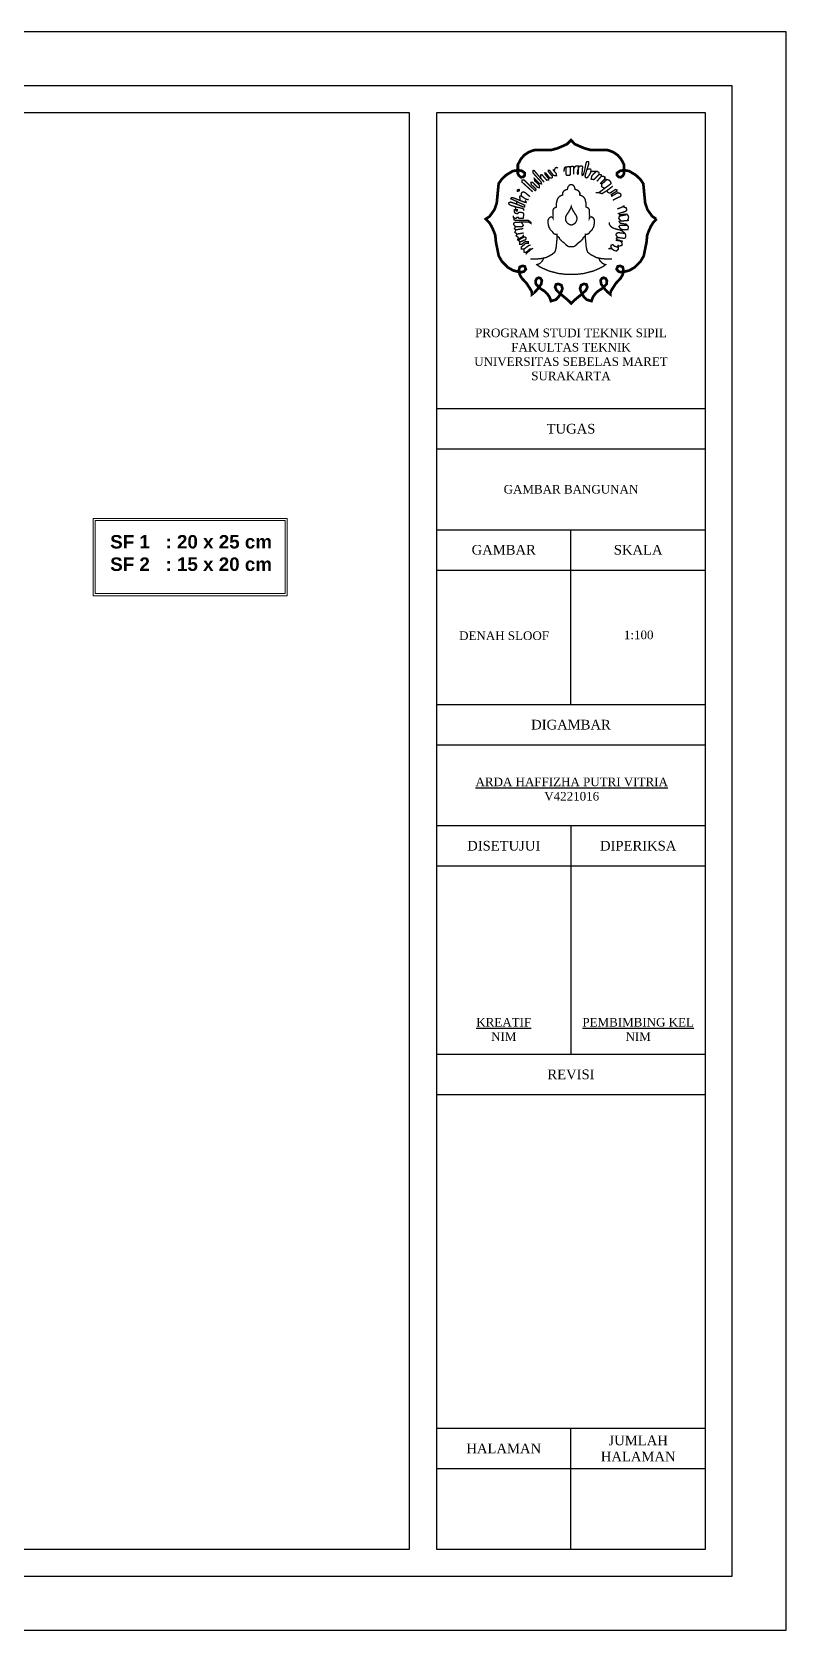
# Model space of a CAD drawing. Header units: millimetres. Extents: x -12161372 to 46643, y -9506984 to 15358.
# Drawn here: x 23374 to 24776, y 4158 to 7128 of the extents above; entities that cross this region are included whole.
import ezdxf

# ---------------------------------------------------------------- set-up
doc = ezdxf.new("R2010")
doc.units = ezdxf.units.MM
doc.layers.add('sloof', color=7, linetype='Continuous')
doc.layers.add('teks', color=255, linetype='Continuous', lineweight=5)
doc.styles.get("Standard").update_dxf_attribs({"font": 'arial.ttf'})

msp = doc.modelspace()

# ---------------------------------------------------------------- linework, layer by layer
for p, q in [((24125.942, 6427.522), (24625.942, 6427.522)), ((24125.942, 6352.522), (24625.942, 6352.522)), ((24125.942, 6202.522), (24625.942, 6202.522)), ((24375.942, 5877.522), (24375.942, 6202.522)), ((24125.942, 6127.522), (24625.942, 6127.522)), ((24125.942, 5877.522), (24625.942, 5877.522)), ((24125.942, 5802.522), (24625.942, 5802.522)), ((24125.942, 5652.522), (24625.942, 5652.522)), ((24375.942, 5652.522), (24375.942, 5227.522)), ((24125.942, 5577.522), (24625.942, 5577.522)), ((24125.942, 5227.522), (24625.942, 5227.522)), ((24125.942, 5152.522), (24625.942, 5152.522)), ((24125.942, 4532.522), (24625.942, 4532.522)), ((24375.942, 4307.522), (24375.942, 4532.522)), ((24125.942, 4457.522), (24625.942, 4457.522))]:
    msp.add_line(p, q)
for points in [[(20575.942, 4157.522), (24775.942, 4157.522), (24775.942, 7127.522), (20575.942, 7127.522)], [(20775.942, 4257.522), (24675.942, 4257.522), (24675.942, 7027.522), (20775.942, 7027.522)], [(20825.942, 4307.522), (24075.942, 4307.522), (24075.942, 6977.522), (20825.942, 6977.522)], [(24125.942, 4307.522), (24625.942, 4307.522), (24625.942, 6977.522), (24125.942, 6977.522)]]:
    msp.add_lwpolyline(points, close=True)
at = {"color": 0, "lineweight": -3}
for points, const_width in [([(24535.337, 6779.968), (24529.04, 6773.507), (24524.395, 6766.029), (24520.265, 6756.746), (24517.7, 6749.827), (24516.352, 6736.108), (24513.643, 6723.274), (24511.331, 6711.415), (24505.556, 6701.318), (24494.466, 6690.095), (24484.61, 6684.351), (24476.382, 6682.282), (24469.097, 6681.069), (24464.381, 6682.301), (24460.834, 6686.601), (24462.81, 6691.806), (24467.276, 6692.795), (24472.133, 6690.774), (24473.549, 6685.517), (24472.323, 6676.96), (24468.681, 6670.288), (24463.622, 6664.829), (24459.17, 6659.977), (24455.932, 6654.922), (24453.099, 6650.475), (24450.468, 6646.431), (24449.052, 6641.579), (24449.052, 6640.164), (24443.588, 6644.611), (24439.136, 6649.464), (24436.708, 6653.103), (24432.256, 6658.764), (24431.042, 6665.84), (24433.672, 6669.681), (24436.91, 6670.894), (24440.755, 6669.075), (24442.779, 6665.031), (24442.172, 6659.168), (24439.743, 6656.54), (24436.708, 6653.305), (24433.268, 6650.272), (24426.185, 6645.825), (24421.328, 6641.174), (24417.079, 6635.311), (24415.395, 6631.256), (24414.1, 6627.374), (24405.034, 6629.962), (24400.501, 6634.491), (24397.911, 6638.373), (24395.645, 6642.578), (24392.691, 6650.644), (24394.807, 6656.986), (24400.153, 6659.212), (24404.719, 6658.322), (24406.39, 6653.314), (24403.94, 6647.639), (24398.371, 6642.409), (24392.802, 6637.624), (24387.679, 6633.396), (24382.778, 6629.279), (24376.43, 6623.047), (24370.081, 6629.279), (24365.18, 6633.396), (24360.057, 6637.624), (24354.488, 6642.409), (24348.919, 6647.639), (24346.469, 6653.314), (24348.14, 6658.322), (24352.706, 6659.212), (24358.052, 6656.986), (24360.168, 6650.644), (24357.215, 6642.578), (24354.948, 6638.373), (24352.358, 6634.491), (24347.825, 6629.962), (24338.759, 6627.374), (24337.464, 6631.256), (24335.78, 6635.311), (24331.531, 6641.174), (24326.674, 6645.825), (24319.591, 6650.272), (24316.151, 6653.305), (24313.116, 6656.54), (24310.687, 6659.168), (24310.08, 6665.031), (24312.104, 6669.075), (24315.949, 6670.894), (24319.187, 6669.681), (24321.817, 6665.84), (24320.603, 6658.764), (24316.151, 6653.103), (24313.723, 6649.464), (24309.271, 6644.611), (24303.807, 6640.164), (24303.807, 6641.579), (24302.391, 6646.431), (24299.76, 6650.475), (24296.927, 6654.922), (24293.689, 6659.977), (24289.237, 6664.829), (24284.178, 6670.288), (24280.536, 6676.96), (24279.31, 6685.517), (24280.726, 6690.774), (24285.583, 6692.795), (24290.049, 6691.806), (24292.025, 6686.601), (24288.478, 6682.301), (24283.762, 6681.069), (24276.477, 6682.282), (24268.249, 6684.351), (24258.393, 6690.095), (24247.303, 6701.318), (24241.528, 6711.415), (24239.216, 6723.274), (24236.507, 6736.108), (24235.159, 6749.827), (24232.594, 6756.746), (24228.464, 6766.029), (24223.819, 6773.507), (24217.522, 6779.968), (24224.699, 6784.748), (24233.669, 6797.295), (24237.906, 6809.329), (24241.443, 6845.543), (24247.042, 6853.787), (24255.588, 6861.737), (24267.965, 6869.097), (24277.513, 6870.628), (24284.58, 6869.423), (24290.097, 6865.36), (24290.097, 6860.863), (24287.048, 6857.962), (24283.134, 6857.517), (24279.342, 6860.234), (24277.124, 6864.38), (24277.124, 6868.12), (24277.124, 6880.794), (24282.712, 6891.19), (24288.794, 6898.338), (24296.807, 6903.914), (24306.538, 6907.774), (24318.57, 6908.413), (24330.843, 6908.413), (24340.368, 6908.413), (24350.442, 6911.158), (24360.883, 6915.55), (24368.982, 6919.261), (24375.942, 6926.581), (24382.903, 6919.261), (24391.001, 6915.55), (24401.442, 6911.158), (24411.517, 6908.413), (24421.042, 6908.413), (24433.314, 6908.413), (24445.346, 6907.774), (24455.077, 6903.914), (24463.091, 6898.338), (24469.173, 6891.19), (24474.761, 6880.794), (24474.761, 6868.12), (24474.761, 6864.38), (24472.543, 6860.234), (24468.75, 6857.517), (24464.837, 6857.962), (24461.787, 6860.863), (24461.787, 6865.36), (24467.305, 6869.423), (24474.372, 6870.628), (24483.92, 6869.097), (24496.297, 6861.737), (24504.843, 6853.787), (24510.442, 6845.543), (24513.978, 6809.329), (24518.215, 6797.295), (24527.186, 6784.748), (24534.363, 6779.968)], 5), ([(24304.831, 6830.36), (24285.082, 6848.348), (24284.663, 6851.416), (24285.012, 6852.253), (24288.851, 6852.322), (24309.088, 6832.592), (24310.414, 6832.94), (24310.763, 6835.45), (24301.97, 6844.026), (24301.83, 6848.139), (24304.622, 6848.139), (24313.694, 6838.518), (24317.113, 6838.309), (24316.834, 6842.84), (24308.32, 6851.137), (24307.971, 6854.902), (24317.532, 6845.42), (24321.16, 6845.281), (24320.224, 6849.119), (24307.183, 6863.576), (24305.165, 6866.284), (24305.355, 6869.71), (24306.983, 6870.391), (24326.298, 6848.048)], 2.5), ([(24319.466, 6854.299), (24319.696, 6861.959), (24322.072, 6862.035), (24330.745, 6852.043), (24334.187, 6852.356), (24334.5, 6854.7), (24327.46, 6863.454), (24327.373, 6865.184), (24329.246, 6865.184), (24336.682, 6856.004), (24339.16, 6855.883), (24341.034, 6856.789), (24341.276, 6859.265), (24333.84, 6868.203), (24333.902, 6870.077), (24336.266, 6870.154), (24343.434, 6860.936), (24346.026, 6860.555), (24349.076, 6860.479), (24348.646, 6864.214), (24342.18, 6872.137)], 2.5), ([(24344.769, 6868.18), (24345.827, 6872.504), (24346.693, 6874.715), (24348.424, 6875.58), (24349.675, 6875.676), (24350.444, 6875.387), (24351.021, 6874.715), (24351.406, 6874.138)], 2.5), ([(24363.027, 6868.06), (24363.596, 6874.511), (24366.255, 6876.788), (24374.421, 6876.978), (24374.801, 6862.558), (24373.092, 6860.85), (24368.344, 6860.85), (24366.445, 6863.317), (24366.445, 6876.792)], 2.5), ([(24374.421, 6876.978), (24379.169, 6877.926), (24379.169, 6877.926), (24380.791, 6877.046), (24380.885, 6863.209)], 2.5), ([(24380.838, 6870.128), (24381.381, 6874.525), (24382.165, 6875.492), (24384.056, 6877.427), (24385.162, 6878.164), (24389.543, 6878.303), (24389.384, 6863.797), (24388.439, 6863.208), (24387.849, 6864.977), (24388.203, 6869.104), (24390.226, 6875.361), (24391.156, 6877.686), (24394.769, 6878.55), (24397.035, 6877.984), (24397.791, 6876.475), (24397.035, 6872.323), (24396.469, 6862.511), (24397.035, 6860.813), (24398.924, 6862.134), (24400.624, 6867.606), (24401.568, 6871.38), (24402.89, 6878.739), (24404.212, 6884.211), (24405.534, 6886.664), (24408.367, 6886.664), (24409.123, 6884.966), (24408.745, 6881.381), (24402.701, 6862.511), (24402.135, 6859.681), (24402.89, 6857.417), (24404.59, 6856.284), (24406.479, 6857.039), (24409.5, 6860.624), (24411.956, 6865.153), (24413.278, 6869.682), (24412.711, 6872.512), (24410.445, 6872.889), (24407.612, 6872.512), (24405.534, 6872.323)], 2.5), ([(24412.216, 6867.231), (24416.942, 6868.58), (24420.654, 6868.58), (24425.042, 6868.243), (24427.743, 6866.557), (24428.08, 6862.847), (24424.367, 6858.801), (24418.292, 6853.068), (24413.566, 6854.08), (24414.579, 6859.812), (24417.617, 6863.185), (24420.654, 6866.557), (24423.017, 6867.231)], 2.5), ([(24428.08, 6862.847), (24432.284, 6861.985), (24432.451, 6859.327), (24424.135, 6849.855)], 2.5), ([(24284.168, 6822.117), (24283.535, 6825.065), (24283.574, 6826.773), (24283.962, 6828.248), (24285.086, 6829.451), (24286.831, 6830.072), (24288.886, 6829.955), (24290.306, 6829.051), (24291.484, 6828.403), (24292.841, 6827.239), (24294.477, 6825.665), (24295.736, 6824.798), (24296.837, 6823.932), (24298.332, 6822.672), (24299.355, 6821.805), (24299.985, 6821.175)], 2.5), ([(24438.937, 6854.342), (24442.762, 6853.178), (24446.255, 6852.348), (24448.75, 6850.354), (24450.08, 6848.027), (24450.413, 6845.535), (24438.604, 6836.894), (24427.794, 6828.918), (24421.972, 6829.084)], 2.5), ([(24427.794, 6828.918), (24433.615, 6826.924), (24443.261, 6832.906), (24453.739, 6840.882)], 2.5), ([(24432.451, 6859.327), (24436.775, 6859.161), (24438.937, 6857.997), (24438.937, 6854.342), (24430.122, 6845.202)], 2.5), ([(24442.762, 6853.178), (24433.282, 6844.87), (24432.783, 6840.217), (24434.945, 6838.888), (24438.604, 6836.894)], 2.5), ([(24443.261, 6832.906), (24444.093, 6829.915), (24445.922, 6828.752), (24448.417, 6828.087), (24458.816, 6834.805), (24461.39, 6833.737), (24461.39, 6833.737), (24461.234, 6831.595), (24449.925, 6825.045)], 2.5), ([(24278.355, 6801.312), (24272.996, 6802.478), (24269.501, 6803.644), (24264.314, 6805.129), (24260.503, 6807.417), (24260.263, 6810.034), (24263.234, 6811.428), (24274.865, 6807.614), (24278.766, 6805.941), (24283.76, 6803.774), (24287.952, 6802.005)], 2.5), ([(24287.998, 6802.051), (24289.793, 6802.604), (24289.657, 6805.701), (24264.124, 6817.526), (24265.076, 6819.433), (24267.363, 6819.814), (24289.276, 6811.232), (24292.515, 6810.66), (24292.134, 6812.758), (24290.419, 6814.283)], 2.5), ([(24273.252, 6796.132), (24273.252, 6799.074), (24272.517, 6801.575), (24271.929, 6803.046)], 2.5), ([(24274.712, 6806.185), (24275.001, 6808.062), (24275.037, 6810.012), (24275.001, 6812.684)], 2.5), ([(24278.355, 6801.312), (24283.539, 6800.104), (24284.861, 6799.515), (24287.8, 6798.633), (24288.388, 6796.574), (24287.947, 6795.544)], 2.5), ([(24281.461, 6814.314), (24281.369, 6816.583), (24280.906, 6818.76), (24280.628, 6821.353), (24281.461, 6822.649), (24282.71, 6823.02), (24285.625, 6821.214), (24288.725, 6819.084), (24290.945, 6817.648), (24292.99, 6816.305), (24295.211, 6816.12), (24297.339, 6816.166)], 2.5), ([(24449.925, 6825.045), (24453.736, 6823.439), (24464.186, 6829.704)], 2.5), ([(24453.736, 6823.439), (24450.833, 6821.815)], 2.5), ([(24458.961, 6826.572), (24462.538, 6828.715), (24465.533, 6827.952), (24467.321, 6827.314), (24468.448, 6826.143), (24469.125, 6824.475), (24468.133, 6821.907), (24455.189, 6815.514), (24454.456, 6814.142)], 2.5), ([(24475.6, 6804.736), (24469.11, 6801.163), (24461.971, 6798.565)], 2.5), ([(24472.355, 6802.95), (24475.712, 6801.65), (24478.91, 6800.69), (24479.55, 6796.529), (24477.951, 6794.289), (24473.154, 6792.688), (24464.456, 6789.964), (24466.689, 6787.799), (24479.874, 6788.973), (24481.948, 6786.607), (24483.227, 6783.406), (24482.268, 6779.725), (24480.669, 6777.165)], 2.5), ([(24268.674, 6786.041), (24268.826, 6783.017), (24270.336, 6781.958), (24271.696, 6781.505), (24273.508, 6781.354), (24275.019, 6781.958), (24275.774, 6783.017), (24276.378, 6783.168), (24277.889, 6783.168), (24278.342, 6782.261), (24279.097, 6781.202), (24287.103, 6781.354), (24287.707, 6784.982), (24287.858, 6787.704), (24288.16, 6789.518), (24287.254, 6790.879), (24285.29, 6791.786), (24283.025, 6792.239), (24280.306, 6792.239), (24278.493, 6791.786), (24276.982, 6790.123), (24274.868, 6789.971), (24272.451, 6790.727), (24271.091, 6792.088), (24270.336, 6793.6), (24270.336, 6794.961), (24270.487, 6796.624), (24271.847, 6797.229), (24274.566, 6797.229), (24276.378, 6797.077), (24276.811, 6795.703)], 2.5), ([(24269.581, 6782.488), (24269.964, 6778.35), (24273.94, 6777.265), (24296.35, 6777.385), (24301.41, 6773.767), (24301.53, 6771.717), (24297.313, 6774.37), (24279, 6774.009), (24272.855, 6774.009), (24270.807, 6773.285), (24269.482, 6771.717), (24269.602, 6769.305), (24272.735, 6765.567), (24285.627, 6765.929), (24287.193, 6767.738), (24286.47, 6770.15), (24283.188, 6774.091)], 2.5), ([(24273.252, 6796.132), (24273.623, 6795.457), (24274.811, 6794.782), (24276.035, 6794.782), (24276.811, 6795.703)], 2.5), ([(24482.793, 6760.423), (24466.882, 6759.577), (24461.531, 6760.704), (24456.603, 6762.255), (24452.097, 6764.228), (24449.14, 6767.187), (24447.028, 6770.57), (24447.028, 6773.811)], 2.5), ([(24478.91, 6787.727), (24465.959, 6785.326), (24464.84, 6780.925), (24466.119, 6779.245), (24469.265, 6776.096)], 2.5), ([(24483.867, 6777.325), (24464.84, 6775.724)], 2.5), ([(24464.84, 6775.724), (24467.725, 6771.987), (24478.87, 6770.271), (24482.584, 6765.981), (24482.584, 6765.981), (24482.155, 6760.389)], 2.5), ([(24273.33, 6759.717), (24270.783, 6762.245), (24272.735, 6765.567)], 2.5), ([(24275.761, 6751.876), (24271.709, 6755.121), (24273.33, 6759.717), (24287.376, 6762.15)], 2.5), ([(24278.192, 6745.658), (24273.87, 6748.632), (24275.761, 6751.876), (24288.187, 6754.039)], 2.5), ([(24278.192, 6745.658), (24276.71, 6741.396), (24277.909, 6739.934), (24280.835, 6738.085), (24283.353, 6738.072), (24286.052, 6739.111), (24287.712, 6740.15), (24289.165, 6740.565), (24291.137, 6741.085), (24292.383, 6743.059), (24292.383, 6744.928), (24290.515, 6746.383), (24288.435, 6746.047), (24285.755, 6744.882), (24283.276, 6743.566), (24281.657, 6742.503), (24279.786, 6741.389), (24277.909, 6739.934)], 2.5), ([(24276.71, 6741.396), (24277.515, 6742.02), (24278.319, 6742.643), (24279.253, 6743.214), (24280.187, 6743.786), (24281.277, 6744.461), (24282.367, 6745.136), (24283.664, 6745.76), (24284.962, 6746.383), (24286.311, 6746.902), (24287.66, 6747.422), (24287.631, 6748.423), (24287.566, 6749.521), (24285.953, 6749.844)], 2.5), ([(24300.577, 6705.852), (24312.164, 6705.576), (24320.716, 6706.403), (24329.819, 6708.333), (24340.302, 6713.845), (24345.82, 6718.255), (24347.475, 6722.94), (24348.579, 6728.453), (24349.13, 6734.792), (24349.958, 6742.785), (24349.958, 6748.297), (24349.958, 6751.329)], 2.5), ([(24452.282, 6705.852), (24440.695, 6705.576), (24432.143, 6706.403), (24423.04, 6708.333), (24412.557, 6713.845), (24407.039, 6718.255), (24405.384, 6722.94), (24404.28, 6728.453), (24403.729, 6734.792), (24402.901, 6742.785), (24402.901, 6748.297), (24402.901, 6751.329)], 2.5), ([(24476.034, 6753.306), (24470.965, 6753.658), (24463.784, 6754.644), (24460.546, 6753.094), (24459.56, 6750.416), (24462.095, 6746.752), (24463.643, 6745.484)], 2.5), ([(24475.753, 6743.793), (24463.643, 6745.484), (24460.405, 6744.497), (24460.827, 6742.806), (24462.235, 6741.115), (24472.514, 6738.437)], 2.5), ([(24480.727, 6768.126), (24466.741, 6767.892), (24465.192, 6765.919), (24467.445, 6762.537), (24471.852, 6759.841)], 2.5), ([(24466.882, 6759.577), (24471.81, 6757.181), (24474.908, 6754.644), (24477.161, 6751.967), (24477.865, 6749.571), (24477.583, 6747.034), (24477.161, 6745.343), (24475.753, 6743.793)], 2.5), ([(24288.543, 6723.912), (24283.703, 6723.912), (24283.703, 6728.038), (24292.128, 6734.856), (24296.609, 6734.856), (24296.609, 6738.085), (24291.052, 6738.085), (24284.599, 6733.062), (24280.835, 6733.062), (24280.835, 6738.085)], 2.5), ([(24302.165, 6723.912), (24299.298, 6723.912), (24292.665, 6717.991), (24288.722, 6718.35), (24288.543, 6723.912), (24297.505, 6730.73), (24301.09, 6731.447)], 2.5), ([(24292.486, 6714.044), (24293.203, 6716.197), (24302.165, 6723.912), (24305.571, 6725.347)], 2.5), ([(24464.166, 6725.348), (24462.661, 6727.576), (24456.468, 6729.543), (24453.913, 6732.397), (24450.964, 6731.511), (24449.981, 6727.969), (24452.93, 6723.542), (24459.412, 6720.2), (24452.93, 6723.542), (24450.186, 6725.039), (24447.714, 6725.089), (24445.544, 6724.546)], 2.5), ([(24472.514, 6738.437), (24459.037, 6740.454)], 2.5), ([(24463.387, 6731.978), (24464.166, 6725.348), (24463.776, 6723.554), (24461.828, 6721.682), (24460.659, 6720.512), (24459.412, 6720.2)], 2.5), ([(24467.375, 6739.776), (24469.698, 6737.203), (24470.789, 6734.864), (24471.179, 6732.368), (24470.634, 6730.808), (24468.608, 6730.262), (24466.348, 6729.872), (24463.679, 6729.49)], 2.5), ([(24325.163, 6707.257), (24323.216, 6702.718), (24321.269, 6700.341), (24318.241, 6697.316), (24314.564, 6695.803), (24312.401, 6695.155), (24318.025, 6691.049), (24324.297, 6688.023), (24330.137, 6685.43), (24335.761, 6683.053), (24342.683, 6681.324), (24347.941, 6679.936), (24353.603, 6678.522), (24359.643, 6677.862), (24366.155, 6677.107), (24372.196, 6677.013), (24376.43, 6677.268), (24380.663, 6677.013), (24386.704, 6677.107), (24393.216, 6677.862), (24399.256, 6678.522), (24404.918, 6679.936), (24410.176, 6681.324), (24417.098, 6683.053), (24422.722, 6685.43), (24428.562, 6688.023), (24434.834, 6691.049), (24440.458, 6695.155), (24438.295, 6695.803), (24434.618, 6697.316), (24431.59, 6700.341), (24429.643, 6702.718), (24427.696, 6707.257)], 2.5)]:
    msp.add_lwpolyline(points, dxfattribs=dict(at, const_width=const_width))
at = {"color": 0, "lineweight": -3, "const_width": 2.5}
for points in [[(24276.237, 6831.498), (24276.078, 6833.087), (24277.031, 6834.518), (24279.255, 6834.836), (24280.144, 6834.043), (24280.219, 6833.219), (24279.89, 6832.611), (24278.719, 6831.87), (24277.894, 6831.57), (24276.714, 6831.339), (24276.237, 6831.498)], [(24376.43, 6728.269), (24375.944, 6728.25), (24373.816, 6728.462), (24371.688, 6728.675), (24370.412, 6729.1), (24369.135, 6730.163), (24367.646, 6731.013), (24366.156, 6732.714), (24363.391, 6735.508), (24359.561, 6738.059), (24357.859, 6739.972), (24355.093, 6742.523), (24354.029, 6745.499), (24350.163, 6748.401), (24350.058, 6751.334), (24348.768, 6751.607), (24347.27, 6751.607), (24345.875, 6751.865), (24343.706, 6752.897), (24341.476, 6756.34), (24339.349, 6758.253), (24337.221, 6760.379), (24336.37, 6762.717), (24335.093, 6764.205), (24334.242, 6767.181), (24334.03, 6769.094), (24333.391, 6772.07), (24333.181, 6775.3), (24333.181, 6777.425), (24334.032, 6779.339), (24334.883, 6780.827), (24335.947, 6782.102), (24337.223, 6783.165), (24339.138, 6784.015), (24341.479, 6783.377), (24342.542, 6781.252), (24342.542, 6782.315), (24342.33, 6783.377), (24342.542, 6785.291), (24342.33, 6786.991), (24342.542, 6788.904), (24342.755, 6792.73), (24342.755, 6796.132), (24342.968, 6797.832), (24343.819, 6798.895), (24344.67, 6800.17), (24346.798, 6801.233), (24348.925, 6802.296), (24348.712, 6804.422), (24348.712, 6807.185), (24348.925, 6809.736), (24349.563, 6811.011), (24349.563, 6812.287), (24350.202, 6813.987), (24350.415, 6816.113), (24351.478, 6818.026), (24352.542, 6819.727), (24354.883, 6821.852), (24357.436, 6823.553), (24360.627, 6824.403), (24360.414, 6826.104), (24360.414, 6828.442), (24361.904, 6830.78), (24363.606, 6832.906), (24365.946, 6833.969), (24369.35, 6835.032), (24369.563, 6836.945), (24370.84, 6840.346), (24373.606, 6843.322), (24376.43, 6843.886), (24379.253, 6843.322), (24382.019, 6840.346), (24383.296, 6836.945), (24383.509, 6835.032), (24386.913, 6833.969), (24389.253, 6832.906), (24390.955, 6830.78), (24392.445, 6828.442), (24392.445, 6826.104), (24392.232, 6824.403), (24395.423, 6823.553), (24397.976, 6821.852), (24400.317, 6819.727), (24401.381, 6818.026), (24402.444, 6816.113), (24402.657, 6813.987), (24403.296, 6812.287), (24403.296, 6811.011), (24403.934, 6809.736), (24404.147, 6807.185), (24404.147, 6804.422), (24403.934, 6802.296), (24406.061, 6801.233), (24408.189, 6800.17), (24409.04, 6798.895), (24409.891, 6797.832), (24410.104, 6796.132), (24410.104, 6792.73), (24410.317, 6788.904), (24410.529, 6786.991), (24410.317, 6785.291), (24410.529, 6783.377), (24410.317, 6782.315), (24410.317, 6781.252), (24411.381, 6783.377), (24413.721, 6784.015), (24415.636, 6783.165), (24416.912, 6782.102), (24417.976, 6780.827), (24418.827, 6779.339), (24419.678, 6777.425), (24419.678, 6775.3), (24419.468, 6772.07), (24418.829, 6769.094), (24418.617, 6767.181), (24417.766, 6764.205), (24416.489, 6762.717), (24415.638, 6760.379), (24413.51, 6758.253), (24411.383, 6756.34), (24409.154, 6752.897), (24406.984, 6751.865), (24405.589, 6751.607), (24404.091, 6751.607), (24402.801, 6751.334), (24402.696, 6748.401), (24398.83, 6745.499), (24397.766, 6742.523), (24395, 6739.972), (24393.298, 6738.059), (24389.468, 6735.508), (24386.703, 6732.714), (24385.213, 6731.013), (24383.724, 6730.163), (24382.447, 6729.1), (24381.171, 6728.675), (24379.043, 6728.462), (24376.915, 6728.25)], [(24376.43, 6768.818), (24375.42, 6768.869), (24374.276, 6769.313), (24375.42, 6768.869), (24374.276, 6769.313), (24372.773, 6770.024), (24372.773, 6770.024), (24371.68, 6770.605), (24370.453, 6771.301), (24369.415, 6772.251), (24368.497, 6773.255), (24367.519, 6774.634), (24366.688, 6776.148), (24366.101, 6777.956), (24365.857, 6779.958), (24365.857, 6781.717), (24366.101, 6783.329), (24366.492, 6784.697), (24367.177, 6786.211), (24367.959, 6787.677), (24368.65, 6788.673), (24369.579, 6789.894), (24370.654, 6791.75), (24371.681, 6793.314), (24372.561, 6794.681), (24373.441, 6796.147), (24374.273, 6797.954), (24375.104, 6799.713), (24375.886, 6801.276), (24376.43, 6803.22), (24376.973, 6801.276), (24377.755, 6799.713), (24378.586, 6797.954), (24379.418, 6796.147), (24380.298, 6794.681), (24381.178, 6793.314), (24382.205, 6791.75), (24383.28, 6789.894), (24384.209, 6788.673), (24384.9, 6787.677), (24385.682, 6786.211), (24386.367, 6784.697), (24386.758, 6783.329), (24387.002, 6781.717), (24387.002, 6779.958), (24386.758, 6777.956), (24386.171, 6776.148), (24385.34, 6774.634), (24384.362, 6773.255), (24383.444, 6772.251), (24382.406, 6771.301), (24381.179, 6770.605), (24380.086, 6770.024), (24380.086, 6770.024), (24378.583, 6769.313), (24377.439, 6768.869), (24378.583, 6769.313), (24377.439, 6768.869)]]:
    msp.add_lwpolyline(points, close=True, dxfattribs=at)
at = {"layer": 'teks', "ltscale": 10}
for points in [[(23487.178, 6223.586), (23848.3, 6223.586), (23848.3, 6079.82), (23487.178, 6079.82)], [(23491.178, 6219.586), (23844.3, 6219.586), (23844.3, 6083.82), (23491.178, 6083.82)]]:
    msp.add_lwpolyline(points, close=True, dxfattribs=at)

# ---------------------------------------------------------------- texts
at = {"attachment_point": 5}
for s, insert, char_height, width in [('{\\fTimes New Roman|b0|i0|c0|p18;PROGRAM STUDI TEKNIK SIPIL\\PFAKULTAS TEKNIK\\PUNIVERSITAS SEBELAS MARET\\PSURAKARTA}', (24375.942, 6528.173), 16, 500), ('{\\fTimes New Roman|b0|i0|c0|p18;TUGAS}', (24375.942, 6390.022), 18, 500), ('{\\fTimes New Roman|b0|i0|c0|p18;GAMBAR BANGUNAN}', (24375.942, 6277.522), 16, 500), ('{\\fTimes New Roman|b0|i0|c0|p18;GAMBAR}', (24250.942, 6165.022), 18, 250), ('{\\fTimes New Roman|b0|i0|c0|p18;SKALA}', (24500.942, 6165.022), 18, 250), ('{\\fTimes New Roman|b0|i0|c0|p18;DENAH SLOOF}', (24251.542, 6005.374), 16, 250), ('{\\fTimes New Roman|b0|i0|c0|p18;1:100}', (24501.933, 6006.819), 16, 250), ('{\\fTimes New Roman|b0|i0|c0|p18;DIGAMBAR}', (24375.942, 5840.022), 18, 500), ('{\\fTimes New Roman|b0|i0|c0|p18;\\LARDA HAFFIZHA PUTRI VITRIA\\l\\PV4221016}', (24377.341, 5720.291), 16, 500), ('{\\fTimes New Roman|b0|i0|c0|p18;DISETUJUI}', (24250.942, 5615.022), 18, 250), ('{\\fTimes New Roman|b0|i0|c0|p18;DIPERIKSA}', (24500.942, 5615.022), 18, 250), ('{\\fTimes New Roman|b0|i0|c0|p18;\\LKREATIF\\l\\PNIM}', (24250.942, 5273.738), 16, 250), ('{\\fTimes New Roman|b0|i0|c0|p18;\\LPEMBIMBING KEL\\l\\PNIM}', (24500.942, 5273.738), 16, 250), ('{\\fTimes New Roman|b0|i0|c0|p18;REVISI}', (24375.942, 5190.022), 18, 500), ('{\\fTimes New Roman|b0|i0|c0|p18;JUMLAH\\PHALAMAN}', (24500.942, 4495.022), 18, 250), ('{\\fTimes New Roman|b0|i0|c0|p18;HALAMAN}', (24250.942, 4495.022), 18, 250)]:
    msp.add_mtext(s, dxfattribs=dict(at, insert=insert, char_height=char_height, width=width))
at = {"layer": 'sloof', "ltscale": 10, "insert": (23519.094, 6192.566), "char_height": 25, "attachment_point": 1}
msp.add_mtext_dynamic_manual_height_columns('{\\fArial|b1|i0|c0|p34;SF 1   : 20 x 25 cm\\PSF 2   : 15 x 20 cm}', width=300.98988, gutter_width=100, heights=[0], dxfattribs=at)

doc.saveas('drawing.dxf')
